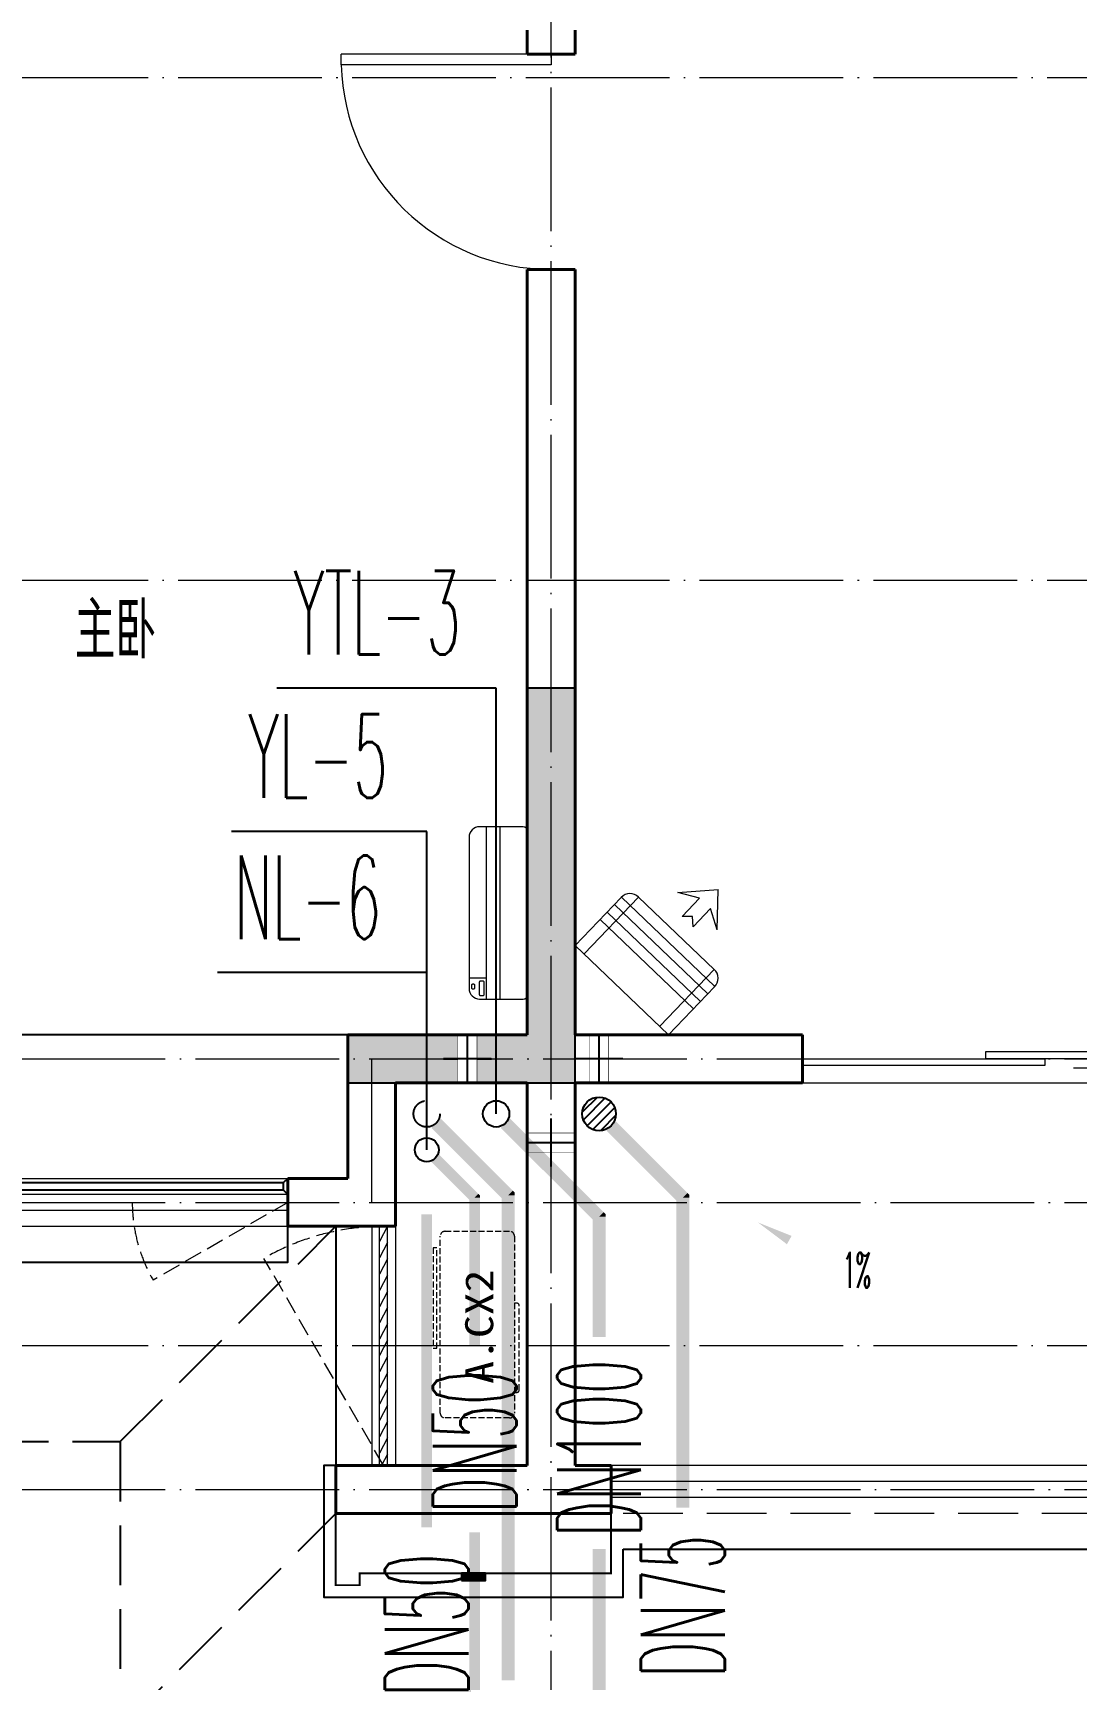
# Model space of a CAD drawing. Extents: x 27938 to 1042331, y -235042 to 1535213.
# Drawn here: x 708052 to 712409, y 672865 to 679745 of the extents above; entities that cross this region are included whole.
import ezdxf

# ---------------------------------------------------------------- set-up
doc = ezdxf.new("R2010")
doc.units = 0
doc.header["$LTSCALE"] = 1000
doc.header["$MEASUREMENT"] = 0
doc.linetypes.add('DASH', pattern=[0.35, 0.25, -0.1])
doc.linetypes.add('DOTE', pattern=[2.42, 2, -0.2, 0.02, -0.2])
for name, color, linetype in [('3-栏杆1', 135, 'Continuous'), ('3.5方案汇报，与郭总、侯月琴确定户型_t8$0$2020.03.04 -1安徽标准化洋房户型(UA）_t8_t8$0$看线', 154, 'Continuous'), ('COLUMN', 9, 'Continuous'), ('DIM_凝结', 3, 'Continuous'), ('DIM_阳台', 132, 'Continuous'), ('DIM_雨水', 3, 'Continuous'), ('EQUIP_地漏', 7, 'Continuous'), ('PIPE-凝结', 150, 'N'), ('PIPE-阳台', 132, 'YT'), ('PIPE-雨水', 4, 'Y'), ('PUB_TEXT', 4, 'Continuous'), ('TEXT_凝结', 7, 'Continuous'), ('TEXT_阳台', 7, 'Continuous'), ('VPIPE-凝结', 150, 'Continuous'), ('VPIPE-阳台', 132, 'YT'), ('VPIPE-雨水', 4, 'DASH'), ('卫生间', 6, 'Continuous'), ('机电标识类', 1, 'Continuous'), ('看线', 251, 'Continuous'), ('立面', 73, 'Continuous'), ('铝合金', 144, 'Continuous')]:
    doc.layers.add(name, color=color, linetype=linetype)
for name, color, linetype, lineweight in [('DOTE', 19, 'DOTE', 9), ('PUB_HATCH', 8, 'Continuous', 9), ('WALL', 9, 'Continuous', 40), ('WINDOW', 8, 'Continuous', 15), ('平面-排水沟', 86, 'Continuous', 15), ('平面-栏杆', 135, 'Continuous', 15), ('平面-看线', 45, 'Continuous', 15), ('平面-空调室内机', 176, 'Continuous', 9), ('平面-空调预留孔', 173, 'Continuous', 15), ('空调', 76, 'Continuous', 13)]:
    doc.layers.add(name, color=color, linetype=linetype, lineweight=lineweight)
doc.styles.add('_TCH_DIM', font='SIMPLEX.shx', dxfattribs={"width": 0.6, "oblique": 10, "bigfont": 'hztxt.shx'})
doc.styles.add('_TWT_PIPEDN', font='SIMPLEX.shx', dxfattribs={"width": 0.6, "oblique": 10, "height": 3, "bigfont": 'HZTXT.shx'})
doc.styles.add('_TWT_SERIAL', font='simplex.shx', dxfattribs={"width": 0.6, "oblique": 10, "height": 3, "bigfont": 'aadri.shx'})
doc.styles.get("Standard").update_dxf_attribs({"font": 'gbenor.shx', "bigfont": 'gbcbig.shx'})
doc.styles.add('黑体', font='simhei.ttf')
doc.linetypes.add('N', pattern='A,3,-0.2,["N",Standard,S=0.25,R=0,X=-0.1,Y=-0.115],-0.2', length=3.4)
doc.linetypes.add('Y', pattern='A,3,-0.2,["Y",Standard,S=0.25,R=0,X=-0.1,Y=-0.115],-0.2', length=3.4)
doc.linetypes.add('YT', pattern='A,3,-0.2,["YT",Standard,S=0.25,R=0,X=-0.1,Y=-0.115],-0.35', length=3.55)

# ---------------------------------------------------------------- blocks, each defined once
blk = doc.blocks.new('HFHFHFHFTF')
at = {"layer": 'PUB_HATCH'}
blk.add_hatch(color=256, dxfattribs=at).paths.add_polyline_path([(564216.6, 366523.7), (564216.6, 368173.7), (564016.6, 368173.7), (564016.6, 366723.7), (563266.6, 366723.7), (563266.6, 366523.7)])
at = {"layer": 'COLUMN', "color": 8}
for p, q in [((564216.6, 368173.7), (564016.6, 368173.7)), ((564016.6, 368173.7), (564016.6, 366723.7)), ((564216.6, 366523.7), (564216.6, 368173.7)), ((564016.6, 366723.7), (563266.6, 366723.7)), ((563266.6, 366723.7), (563266.6, 366523.7)), ((563266.6, 366523.7), (564216.6, 366523.7))]:
    blk.add_line(p, q, dxfattribs=at)
blk = doc.blocks.new('DSFDS')
at = {"layer": '3-栏杆1', "color": 0}
for p, q in [((490702.7, 517230.7), (490682.5, 517248.5)), ((490682.5, 517248.5), (490702.7, 517230.7)), ((492462.2, 517230.6), (490702.7, 517230.7)), ((490702.7, 517230.7), (490702.7, 517201.4)), ((492462.2, 517230.7), (492482.5, 517248.5)), ((492482.5, 517248.5), (492462.2, 517230.7)), ((492462.2, 517230.7), (492462.2, 517201.4)), ((490682.5, 517181.5), (490702.7, 517201.4)), ((490702.7, 517201.4), (492462.2, 517201.3)), ((492462.2, 517201.4), (492482.5, 517181.5)), ((492482.5, 517181.5), (492462.2, 517201.4))]:
    blk.add_line(p, q, dxfattribs=at)
blk = doc.blocks.new('dongkong')
at = {"color": 0}
blk.add_wipeout([(-603756, 210771), (-603756, 210570.8), (-603836, 210570.8), (-603836, 210771)], dxfattribs=at)
at = {"layer": '机电标识类', "color": 0, "linetype": 'DASH', "ltscale": 400}
for p, q in [((-603796, 210771), (-603796, 210570.8)), ((-603896, 210670.7), (-603696, 210670.7))]:
    blk.add_line(p, q, dxfattribs=at)
at = {"layer": '空调', "color": 0, "linetype": 'DASH', "const_width": 2}
blk.add_lwpolyline([(-603756, 210771), (-603756, 210570.8), (-603836, 210570.8), (-603836, 210771)], close=True, dxfattribs=at)
blk = doc.blocks.new('ferre')
at = {"layer": '平面-空调预留孔', "color": 0, "linetype": 'DASH', "ltscale": 0.1}
for p, q in [((93392.7, 115403.5), (93392.7, 115393.5)), ((93765.6, 115393.5), (93765.6, 115403.5)), ((93402.7, 115383.5), (93755.6, 115383.5))]:
    blk.add_line(p, q, dxfattribs=at)
blk.add_lwpolyline([(93996.7, 115742.6), (93576.8, 115742.6), (93576.8, 115727.5), (93996.7, 115727.5)], close=True, dxfattribs=at)
blk.add_lwpolyline([(94045.9, 115403.5), (93305.9, 115403.5, -0.414214), (93285.9, 115423.5), (93285.9, 115693.5, -0.414214), (93305.9, 115713.5), (94045.9, 115713.5, -0.414214), (94065.9, 115693.5), (94065.9, 115423.5, -0.414214)], format="xyb", close=True, dxfattribs=at)
for centre, start, end in [((93402.7, 115393.5), 180, 270), ((93755.6, 115393.5), 270, 0)]:
    blk.add_arc(centre, 10, start, end, dxfattribs=at)
at = {"layer": '平面-空调预留孔', "color": 0, "linetype": 'DASH', "ltscale": 0.1, "style": '黑体', "width": 1.2}
blk.add_text('A.CX2', height=117.05, dxfattribs=at).set_placement((93428.3, 115492.1))
blk = doc.blocks.new('fergve')
at = {"layer": '平面-空调预留孔', "color": 8, "linetype": 'DASH', "ltscale": 0.1}
blk.add_blockref('ferre', (25670, -60415.8), dxfattribs=at)
blk = doc.blocks.new('A$C001338C2')
at = {"color": 0}
for p, q in [((845, 303.6), (55, 303.6)), ((109.1, 214.8), (109.1, 303.6)), ((0, 248.6), (0, 22)), ((900, 22), (900, 248.6)), ((22, 0), (878, 0))]:
    blk.add_line(p, q, dxfattribs=at)
at = {"color": 0, "lineweight": 5}
for p, q in [((900, 214.8), (0, 214.8)), ((900, 143.2), (0, 143.2))]:
    blk.add_line(p, q, dxfattribs=at)
at = {"color": 0}
for points in [[(73.1, 275), (56.8, 275, -0.414214), (51.3, 280.5), (51.3, 283.4, -0.414214), (56.8, 288.9), (73.1, 288.9, -0.414214), (78.6, 283.4), (78.6, 280.5, -0.414214)], [(89.2, 226.4), (22.2, 226.4, -0.414214), (16.7, 231.9), (16.7, 243.1, -0.414214), (22.2, 248.6), (89.2, 248.6, -0.414214), (94.7, 243.1), (94.7, 231.9, -0.414214)]]:
    blk.add_lwpolyline(points, format="xyb", close=True, dxfattribs=at)
for centre, radius, start, end in [((55, 248.6), 55, 90, 180), ((845, 248.6), 55, 360, 90), ((22, 22), 22, 180, 270), ((878, 22), 22, 270, 360)]:
    blk.add_arc(centre, radius, start, end, dxfattribs=at)
blk = doc.blocks.new('dasdasf1sa2f31as32f')
at = {"color": 0}
for p, q in [((-116, 585.6), (43.3, 640.5)), ((82.7, 476.6), (43.3, 640.5)), ((-22.8, 585.5), (-116, 585.6)), ((-22.8, 585.5), (-73.4, 493.2)), ((32.4, 555.1), (-18.1, 462.9)), ((82.7, 476.6), (32.4, 555.1)), ((-473.5, 259.7), (-339.5, 504)), ((-269.8, 524.3), (-427.7, 236.5)), ((134.6, 245.5), (-338.8, 505.1)), ((-269.8, 524.3), (113.7, 314)), ((-31.3, 504.4), (-73.4, 493.2)), ((-18.1, 462.9), (-31.3, 504.4)), ((92.6, 168.8), (-380.9, 428.5)), ((114.7, 208.4), (-359.1, 468.2)), ((72.3, 131.9), (-401.1, 391.6)), ((113.7, 314), (-44.2, 26.2)), ((0, 0), (-473.5, 259.7)), ((134, 244.4), (0, 0))]:
    blk.add_line(p, q, dxfattribs=at)
for centre, start, end in [((-294.5, 479.4), 61.25933, 151.25933), ((89, 269), 331.25933, 61.25933)]:
    blk.add_arc(centre, 51.3, start, end, dxfattribs=at)
blk = doc.blocks.new('HFTHFFGHFH')
at = {"layer": 'DOTE', "linetype": 'DOTE', "ltscale": 0.3}
for p, q in [((564116.6, 594448.8), (564116.6, 602648.8)), ((587116.6, 602348.8), (534316.6, 602348.8)), ((587116.6, 600248.8), (534316.6, 600248.8)), ((534316.6, 598248.8), (587116.6, 598248.8)), ((563366.6, 597648.8), (563366.6, 598248.8)), ((534316.6, 597648.8), (587116.6, 597648.8)), ((587116.6, 597048.8), (534316.6, 597048.8)), ((534316.6, 596448.8), (587116.6, 596448.8))]:
    blk.add_line(p, q, dxfattribs=at)
blk = doc.blocks.new('BFBTCSD')
at = {"layer": '卫生间', "color": 159, "linetype": 'DASH', "true_color": 0x22346e}
for p, q in [((705216.6, 673857.2), (704316.6, 674757.2)), ((705216.6, 672657.2), (704316.6, 673557.2))]:
    blk.add_line(p, q, dxfattribs=at)
blk.add_lwpolyline([(706816.6, 673857.2), (705216.6, 673857.2), (705216.6, 672657.2), (684016.6, 672657.2), (684016.6, 673857.2), (681416.6, 673857.2), (681416.6, 683557.2), (683216.6, 683557.2), (683216.6, 684557.2), (689716.6, 684557.2), (689716.6, 689157.2), (691416.8, 689157.2)], dxfattribs=at)
blk = doc.blocks.new('$WINLIB2D$00000001')
at = {"color": 0}
for points in [[(-0.5, 0.5), (-0.5, -0.5)], [(-0.5, 0.5), (0.5, 0.5)], [(0.5, -0.5), (0.5, 0.5)], [(0.5, 0.1667), (-0.5, 0.1667)], [(0.5, -0.1667), (-0.5, -0.1667)], [(-0.5, -0.5), (0.5, -0.5)]]:
    blk.add_lwpolyline(points, dxfattribs=at)
blk = doc.blocks.new('$DorLib2D$00000138')
at = {"color": 0, "linetype": 'Continuous'}
for p, q in [((-0.2875, 0), (-0.2875, 0.1538)), ((-0.2875, 0.1538), (0, 0.1538)), ((0, 0.1538), (0, 0)), ((0.2875, 0.1538), (0, 0.1538)), ((0.2875, 0), (0.2875, 0.1538)), ((-0.5, -0.1399), (-0.5, 0)), ((-0.5, 0), (-0.2188, 0)), ((0, 0), (-0.2875, 0)), ((-0.2188, 0), (-0.2188, -0.1399)), ((0, 0), (0.2875, 0)), ((0.2188, 0), (0.2188, -0.1399)), ((0.5, 0), (0.2188, 0)), ((0.5, 0), (0.5, -0.1946)), ((0.5, -0.1399), (0.5, 0)), ((-0.2188, -0.1399), (-0.5, -0.1399)), ((0.2188, -0.1399), (0.5, -0.1399)), ((-0.1857, -0.186), (-0.037, -0.186)), ((-0.037, -0.186), (-0.1019, -0.2583)), ((-0.1019, -0.2583), (-0.1019, -0.186)), ((0.1857, -0.186), (0.037, -0.186)), ((0.037, -0.186), (0.1019, -0.2583)), ((0.1019, -0.2583), (0.1019, -0.186))]:
    blk.add_line(p, q, dxfattribs=at)
blk = doc.blocks.new('$DorLib2D$00000001')
for p, q in [((0.45, 0.975), (0.5, 0.975)), ((0.45, 0), (0.45, 0.975)), ((0.5, 0), (0.5, 0.975)), ((0.5, 0), (0.45, 0))]:
    blk.add_line(p, q)
at = {"lineweight": 13}
blk.add_arc((0.475, 0), 0.975, 91.46928, 180, dxfattribs=at)
blk = doc.blocks.new('$WINLIB2D$00000039')
at = {"color": 0}
for points in [[(-0.5, 0.5), (-0.5, -0.5)], [(0.5, 0.5), (-0.5, 0.5)], [(0.5, -0.5), (0.5, 0.5)], [(-0.5, 0.1667), (0.5, 0.1667)], [(-0.3839, -0.1667), (-0.448, 0.1667)], [(-0.3159, -0.1667), (-0.38, 0.1667)], [(-0.2479, -0.1667), (-0.312, 0.1667)], [(-0.1799, -0.1667), (-0.244, 0.1667)], [(-0.1119, -0.1667), (-0.176, 0.1667)], [(-0.0439, -0.1667), (-0.108, 0.1667)], [(0.0241, -0.1667), (-0.04, 0.1667)], [(0.0921, -0.1667), (0.028, 0.1667)], [(0.16, -0.1667), (0.0959, 0.1667)], [(0.228, -0.1667), (0.1639, 0.1667)], [(0.296, -0.1667), (0.2319, 0.1667)], [(0.364, -0.1667), (0.2999, 0.1667)], [(0.432, -0.1667), (0.3679, 0.1667)], [(0.5, -0.1667), (0.4359, 0.1667)], [(-0.4519, -0.1667), (-0.5, 0.0836)], [(-0.5, -0.1667), (0.5, -0.1667)], [(0.5, -0.5), (-0.5, -0.5)]]:
    blk.add_lwpolyline(points, dxfattribs=at)
blk = doc.blocks.new('$TwtSys$00000141')
for p, q in [((-141, 12), (-15, 138)), ((-141, 12), (-15, 138)), ((-131, -53), (53, 131)), ((-131, -53), (53, 131)), ((-100, -100), (100, 100)), ((-100, -100), (100, 100)), ((-49, -131), (131, 49)), ((-49, -131), (131, 49)), ((17, -138), (138, -17)), ((17, -138), (138, -17))]:
    blk.add_line(p, q)
blk.add_circle((0, 0), 141)
blk.add_circle((0, 0), 141)

msp = doc.modelspace()

# ---------------------------------------------------------------- hatches: boundary and pattern name
at = {"layer": 'PIPE-凝结'}
for points in [[(709896.6, 674877.2), (709912.5, 674893.1), (709919.1, 674886.5)], [(709896.6, 674877.2), (709919.1, 674877.2), (709919.1, 674886.5)]]:
    msp.add_hatch(color=256, dxfattribs=at).paths.add_polyline_path(points)
at = {"layer": 'PIPE-阳台'}
for points in [[(710766.6, 674877.2), (710786, 674896.6), (710794.1, 674888.6)], [(710766.6, 674877.2), (710794.1, 674877.2), (710794.1, 674888.6)], [(710416.6, 674797.2), (710436, 674816.6), (710444.1, 674808.6)], [(710416.6, 674797.2), (710444.1, 674797.2), (710444.1, 674808.6)]]:
    msp.add_hatch(color=256, dxfattribs=at).paths.add_polyline_path(points)
at = {"layer": 'PIPE-雨水'}
for points in [[(710036.6, 674887.2), (710056, 674906.6), (710064.1, 674898.6)], [(710036.6, 674887.2), (710064.1, 674887.2), (710064.1, 674898.6)]]:
    msp.add_hatch(color=256, dxfattribs=at).paths.add_polyline_path(points)
at = {"layer": '立面'}
h = msp.add_hatch(dxfattribs=at)
h.set_pattern_fill('ANSI31', color=8, scale=2)
h.set_pattern_definition([(45, (-178383.716, -122288.2907), (-2.24506403, 2.24506403), [])])
h.paths.add_polyline_path([(709841.6, 673277.2), (709941.6, 673277.2), (709941.6, 673307.2), (709841.6, 673307.2)])

# ---------------------------------------------------------------- linework, layer by layer
at = {"color": 8, "const_width": 8}
msp.add_lwpolyline([(709316.6, 673557.2), (709316.6, 673257.2), (709416.6, 673257.2), (709416.6, 673307.2), (710466.6, 673307.2), (710466.6, 673557.2)], dxfattribs=at)
at = {"layer": '3.5方案汇报，与郭总、侯月琴确定户型_t8$0$2020.03.04 -1安徽标准化洋房户型(UA）_t8_t8$0$看线', "color": 8, "ltscale": 10}
msp.add_lwpolyline([(709366.6, 675557.2), (706916.6, 675557.2)], dxfattribs=at)
at = {"layer": 'DIM_凝结'}
for p, q in [((709696.6, 675817.5), (708822.9, 675817.5)), ((709696.6, 675077.2), (709696.6, 675817.5))]:
    msp.add_line(p, q, dxfattribs=at)
at = {"layer": 'DIM_阳台'}
msp.add_line((709986.6, 677007.2), (709069.9, 677007.2), dxfattribs=at)
at = {"layer": 'DIM_雨水'}
for p, q in [((709696.6, 676407.9), (708880.9, 676407.9)), ((709696.6, 675227.2), (709696.6, 676407.9))]:
    msp.add_line(p, q, dxfattribs=at)
at = {"layer": 'PIPE-凝结', "const_width": 45}
for points in [[(709731.9, 675041.8), (709896.6, 674877.2)], [(709896.6, 674877.2), (709896.6, 674257.2)], [(709696.6, 674806.7), (709696.6, 673499.5)], [(709896.6, 673477.6), (709896.6, 671657.2)]]:
    msp.add_lwpolyline(points, dxfattribs=at)
at = {"layer": 'PIPE-阳台', "const_width": 55}
for points in [[(710466.4, 675177.3), (710766.6, 674877.2)], [(710766.6, 674877.2), (710766.6, 673581.6)], [(710416.6, 674797.2), (710416.6, 674294.8)], [(710416.6, 673408.8), (710416.6, 672235.7)]]:
    msp.add_lwpolyline(points, dxfattribs=at)
at = {"layer": 'PIPE-雨水', "const_width": 55}
for points in [[(709735.5, 675188.3), (710036.6, 674887.2)], [(710036.6, 674887.2), (710037, 672859.8)]]:
    msp.add_lwpolyline(points, dxfattribs=at)
at = {"layer": 'VPIPE-凝结'}
msp.add_circle((709696.6, 675077.2), 50, dxfattribs=at)
at = {"layer": 'VPIPE-阳台'}
msp.add_circle((709986.6, 675227.2), 55, dxfattribs=at)
at = {"layer": 'VPIPE-雨水'}
msp.add_circle((709696.6, 675227.2), 55, dxfattribs=at)
at = {"layer": 'WALL', "color": 8}
for p, q in [((710116.6, 679757.2), (710116.6, 679657.2)), ((710316.6, 679657.2), (710316.6, 679757.2)), ((710116.6, 679657.2), (710316.6, 679657.2)), ((710316.6, 678757.2), (710116.6, 678757.2)), ((710116.6, 678757.2), (710116.6, 675557.2)), ((709366.6, 674957.2), (709366.6, 675557.2)), ((711266.6, 675357.2), (711266.6, 675557.2)), ((709566.6, 674757.2), (709566.6, 675357.2)), ((709366.6, 674957.2), (709116.6, 674957.2)), ((709116.6, 674957.2), (709116.6, 674757.2)), ((709116.6, 674757.2), (709566.6, 674757.2)), ((710116.6, 673757.2), (709316.6, 673757.2)), ((709316.6, 673557.2), (709316.6, 673757.2)), ((710316.6, 673757.2), (710466.6, 673757.2)), ((710466.6, 673757.2), (710466.6, 673557.2)), ((710216.6, 673557.2), (709316.6, 673557.2)), ((710216.6, 673557.2), (710466.6, 673557.2))]:
    msp.add_line(p, q, dxfattribs=at)
at = {"layer": 'WINDOW'}
msp.add_line((711266.6, 675357.2), (714866.6, 675357.2), dxfattribs=at)
at = {"layer": 'WINDOW', "color": 8, "linetype": 'DASH', "ltscale": 0.3}
for points in [[(709116.6, 674857.2), (708553.5, 674532.5, -0.131485), (708466.6, 674857.2)], [(709516.6, 673757.2), (709016.6, 674623.2, -0.131652), (709516.6, 674757.2)]]:
    msp.add_lwpolyline(points, format="xyb", dxfattribs=at)
at = {"layer": '平面-排水沟', "color": 8}
msp.add_lwpolyline([(711377.7, 674605.8, 0, 0, 0), (711080.4, 674773.3, 0, 40, 0), (711211.1, 674699.7, 0, 0, 0)], format="xyseb", dxfattribs=at)
at = {"layer": '平面-栏杆', "color": 8}
for points in [[(714966.6, 673690.5), (710466.6, 673690.5)], [(714966.6, 673623.8), (710466.6, 673623.8)]]:
    msp.add_lwpolyline(points, dxfattribs=at)
at = {"layer": '平面-看线', "color": 8}
msp.add_lwpolyline([(714966.6, 673757.2), (710466.6, 673757.2)], dxfattribs=at)
at = {"layer": '平面-看线', "color": 8, "linetype": 'DASH'}
msp.add_lwpolyline([(714966.6, 673557.2), (710466.6, 673557.2)], dxfattribs=at)
at = {"layer": '看线', "color": 8, "ltscale": 0.5}
for points in [[(707316.6, 674757.2), (707316.6, 674607.2), (709116.6, 674607.2), (709116.6, 674757.2)], [(709316.6, 674757.2), (709316.6, 673757.2)], [(710516.6, 673407.2), (714966.6, 673407.2)]]:
    msp.add_lwpolyline(points, dxfattribs=at)
at = {"layer": '看线', "color": 8}
msp.add_lwpolyline([(709316.6, 673757.2), (709266.6, 673757.2), (709266.6, 673207.2), (710516.6, 673207.2), (710516.6, 673407.1)], dxfattribs=at)
at = {"layer": '立面', "color": 8}
msp.add_lwpolyline([(709841.6, 673277.2), (709941.6, 673277.2), (709941.6, 673307.2), (709841.6, 673307.2)], close=True, dxfattribs=at)
at = {"layer": '铝合金', "color": 8}
msp.add_lwpolyline([(709841.6, 673277.2), (709941.6, 673277.2), (709941.6, 673307.2), (709841.6, 673307.2)], close=True, dxfattribs=at)

# ---------------------------------------------------------------- block references
at = {"color": 8}
msp.add_blockref('HFHFHFHFTF', (146100, 308833.4), dxfattribs=at)
at = {"color": 8, "rotation": 90}
msp.add_blockref('fergve', (765050.7, 555000.4), dxfattribs=at)
at = {"layer": '3-栏杆1', "color": 8}
msp.add_blockref('DSFDS', (216634.1, 157708.7), dxfattribs=at)
at = {"layer": 'WINDOW'}
for name, p, xscale, yscale, zscale, rotation in [('$DorLib2D$00000001', (710216.6, 679207.2), -900, -900, -900, 270.0000000020753), ('$DorLib2D$00000138', (713066.6, 675457.2), -3600, 199.9999999990687, -3600, 359.9999999997777), ('$WINLIB2D$00000001', (708216.6, 674857.2), 1800, -199.9999999990687, 1800, 359.9999999997785), ('$WINLIB2D$00000039', (709516.6, 674257.2), -1000, -100, -1000, 270)]:
    msp.add_blockref(name, p, dxfattribs=dict(at, xscale=xscale, yscale=yscale, zscale=zscale, rotation=rotation))
at = {"layer": '平面-空调预留孔', "color": 8, "xscale": 0.800000000046565, "yscale": 0.800000000046565, "zscale": 0.800000000046565, "rotation": 90.00000023343017}
msp.add_blockref('A$C001338C2', (710116.5, 675707.2), dxfattribs=at)

# ---------------------------------------------------------------- texts
at = {"layer": 'DIM_凝结', "color": 7, "style": '_TWT_SERIAL', "width": 0.48}
msp.add_text('NL-6', height=350, dxfattribs=at).set_placement((708892.9, 675957.5))
at = {"layer": 'DIM_阳台', "color": 7, "style": '_TWT_SERIAL', "width": 0.48}
msp.add_text('YTL-3', height=350, dxfattribs=at).set_placement((709139.9, 677147.2))
at = {"layer": 'DIM_雨水', "color": 7, "style": '_TWT_SERIAL', "width": 0.48}
msp.add_text('YL-5', height=350, dxfattribs=at).set_placement((708950.9, 676547.9))
at = {"layer": 'PUB_TEXT', "color": 8}
msp.add_text('主卧', height=236.31, dxfattribs=at).set_placement((708225.7, 677129.3))
at = {"layer": 'TEXT_凝结', "style": '_TWT_PIPEDN', "width": 0.48}
for p in [(710071.6, 673557.2), (709871.6, 672791.5)]:
    msp.add_text('DN50', height=350, rotation=90, dxfattribs=at).set_placement(p)
at = {"layer": 'TEXT_阳台', "style": '_TWT_PIPEDN', "width": 0.48}
for s, p in [('DN100', (710591.6, 673458.8)), ('DN75', (710941.6, 672869.9))]:
    msp.add_text(s, height=350, rotation=90, dxfattribs=at).set_placement(p)
at = {"layer": '平面-排水沟', "color": 8, "style": '_TCH_DIM', "width": 0.423529}
msp.add_text('1%', height=148.75, dxfattribs=at).set_placement((711434.5, 674499.5))

# ---------------------------------------------------------------- next in the draw order: block references
at = {"layer": '平面-空调室内机', "color": 8, "ltscale": 0.3, "xscale": -1, "rotation": 180}
msp.add_blockref('dongkong', (1313662.5, 886128), dxfattribs=at)
at = {"layer": '平面-空调室内机', "color": 8, "ltscale": 0.3}
for p, rotation in [((106620.5, 886128), 180), ((920887.3, 1278903.2), 89.99999999999999)]:
    msp.add_blockref('dongkong', p, dxfattribs=dict(at, rotation=rotation))

# ---------------------------------------------------------------- next in the draw order: linework, layer by layer
at = {"layer": 'PIPE-阳台', "const_width": 55}
msp.add_lwpolyline([(710025.5, 675188.3), (710416.6, 674797.2)], dxfattribs=at)
at = {"layer": 'WALL', "color": 8}
for p, q in [((710316.6, 675557.2), (710316.6, 678757.2)), ((711266.6, 675557.2), (710316.6, 675557.2)), ((710116.6, 673757.2), (710116.6, 675357.2)), ((710316.6, 673757.2), (710316.6, 675357.2)), ((710316.6, 675357.2), (711266.6, 675357.2))]:
    msp.add_line(p, q, dxfattribs=at)

# ---------------------------------------------------------------- next in the draw order: block references
at = {"layer": 'EQUIP_地漏', "xscale": 0.5, "yscale": 0.5, "zscale": 0.5, "rotation": 180}
msp.add_blockref('$TwtSys$00000141', (710416.6, 675227.2), dxfattribs=at)
at = {"layer": '平面-空调室内机', "color": 8, "ltscale": 0.3, "rotation": 180}
msp.add_blockref('dongkong', (106070.4, 886128), dxfattribs=at)
at = {"layer": '平面-空调预留孔', "color": 8, "rotation": 344.9999999966897}
msp.add_blockref('dasdasf1sa2f31as32f', (710706.7, 675557.2), dxfattribs=at)

# ---------------------------------------------------------------- next in the draw order: linework, layer by layer
at = {"layer": 'DIM_阳台'}
msp.add_line((709986.6, 675227.2), (709986.6, 677007.2), dxfattribs=at)
at = {"layer": 'WALL', "color": 8}
for p, q in [((709366.6, 675557.2), (710116.6, 675557.2)), ((709566.6, 675357.2), (710116.6, 675357.2))]:
    msp.add_line(p, q, dxfattribs=at)

# ---------------------------------------------------------------- next in the draw order: block references
msp.add_blockref('HFTHFFGHFH', (146100, 77208.4))
at = {"color": 8, "xscale": -1}
msp.add_blockref('BFBTCSD', (1413633.2, 0), dxfattribs=at)

doc.saveas('drawing.dxf')
